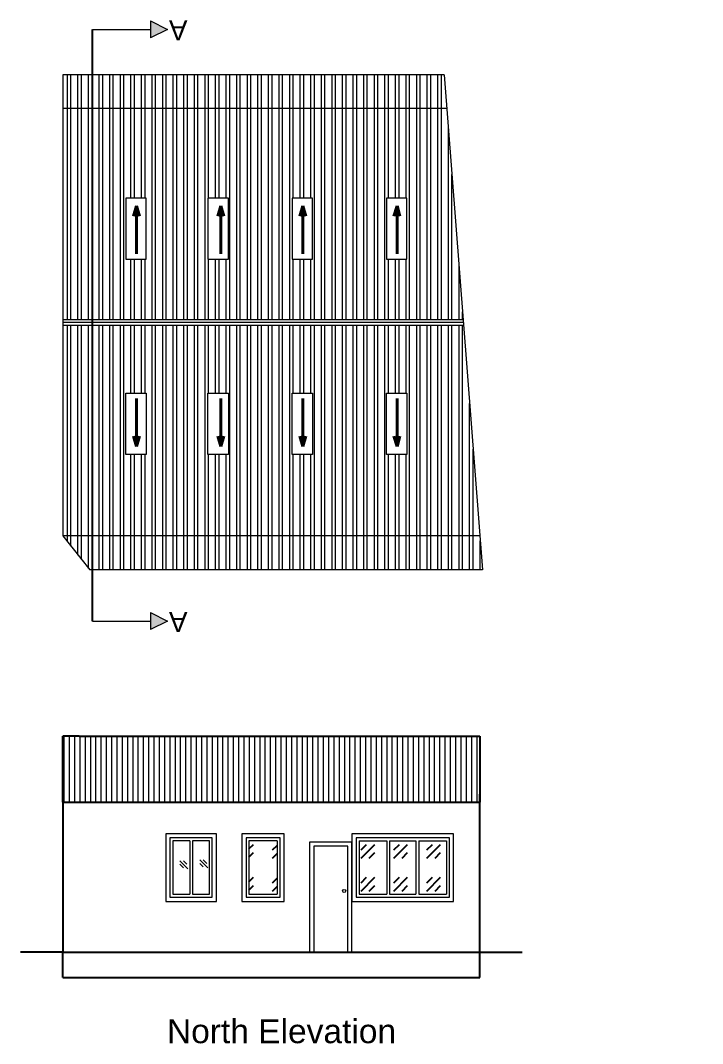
# Model space of a CAD drawing. Header units: inches. Extents: x 100101 to 119806, y -2288 to 8641.
# Drawn here: x 115718 to 116202, y 802 to 1527 of the extents above; entities that cross this region are included whole.
import ezdxf

# ---------------------------------------------------------------- set-up
doc = ezdxf.new("R2010")
doc.units = ezdxf.units.IN
doc.header["$LTSCALE"] = 0.5
doc.header["$MEASUREMENT"] = 0
for name, color, linetype, lineweight in [('DIM_LINE', 173, 'Continuous', 20), ('door', 202, 'Continuous', 5), ('steps', 253, 'Continuous', 20), ('Toilet', 7, 'Continuous', 25), ('WALL - A', 1, 'Continuous', 40)]:
    doc.layers.add(name, color=color, linetype=linetype, lineweight=lineweight)
doc.styles.get("Standard").update_dxf_attribs({"font": 'arial.ttf'})
pattern_1 = [(270, (229874.042, 4786.8156), (7.5, -9e-16), []), (270, (229871.542, 4784.3156), (7.5, -9e-16), [])]
pattern_2 = [(45, (1760.407, 0), (23.3345238, 0), [13.75, -19.25]), (45, (1766.24, 0), (23.3345238, 0), [5.5, -27.5]), (45, (1760.407, 5.834), (23.3345238, 0), [5.5, -27.5])]

msp = doc.modelspace()

# ---------------------------------------------------------------- hatches: boundary and pattern name
at = {"linetype": 'ByBlock', "lineweight": 5}
for points in [[(115822.48, 1520.88), (115810.48, 1526.88), (115810.48, 1514.88)], [(115822.48, 1101.4), (115810.48, 1107.4), (115810.48, 1095.4)]]:
    msp.add_hatch(color=7, dxfattribs=at).paths.add_polyline_path(points)
at = {"layer": 'DIM_LINE'}
h = msp.add_hatch(dxfattribs=at)
h.set_pattern_fill('ANSI32', color=256, scale=20, angle=225)
h.set_pattern_definition(pattern_1)
h.paths.add_polyline_path([(115748.29, 1464.79), (115769.32, 1464.79), (115769.32, 1488.79), (115748.29, 1488.79)])
h = msp.add_hatch(dxfattribs=at)
h.set_pattern_fill('ANSI32', color=256, scale=20, angle=225)
h.set_pattern_definition(pattern_1)
h.paths.add_polyline_path([(115769.32, 1464.79), (116020.45, 1464.79), (116018.6, 1488.79), (115769.32, 1488.79)])
h = msp.add_hatch(dxfattribs=at)
h.set_pattern_fill('ANSI32', color=256, scale=20, angle=225)
h.set_pattern_definition(pattern_1)
h.paths.add_polyline_path([(115748.29, 1315.29), (115769.32, 1315.29), (115769.32, 1464.79), (115748.29, 1464.79)])
h = msp.add_hatch(dxfattribs=at)
h.set_pattern_fill('ANSI32', color=256, scale=20, angle=225)
h.set_pattern_definition(pattern_1)
h.paths.add_polyline_path([(116031.96, 1315.29), (116020.45, 1464.79), (115769.32, 1464.79), (115769.32, 1315.29)])
h.paths.add_polyline_path([(115865.58, 1358.04), (115851.13, 1358.04), (115851.13, 1401.37), (115865.58, 1401.37)], flags=16)
h.paths.add_polyline_path([(115910.85, 1358.04), (115910.85, 1401.37), (115925.3, 1401.37), (115925.3, 1358.04)], flags=16)
h.paths.add_polyline_path([(115807.44, 1358.04), (115792.99, 1358.04), (115792.99, 1401.37), (115807.44, 1401.37)], flags=16)
h.paths.add_polyline_path([(115977.67, 1358.04), (115977.67, 1401.37), (115992.12, 1401.37), (115992.12, 1358.04)], flags=16)
h = msp.add_hatch(dxfattribs=at)
h.set_pattern_fill('ANSI32', color=256, scale=20, angle=225)
h.set_pattern_definition(pattern_1)
h.paths.add_polyline_path([(115748.29, 1161.79), (115769.32, 1161.79), (115769.32, 1311.29), (115748.29, 1311.29)])
h = msp.add_hatch(dxfattribs=at)
h.set_pattern_fill('ANSI32', color=256, scale=20, angle=225)
h.set_pattern_definition(pattern_1)
h.paths.add_polyline_path([(115769.32, 1161.79), (116043.78, 1161.79), (116032.27, 1311.29), (115769.32, 1311.29)])
h.paths.add_polyline_path([(115792.99, 1219.59), (115792.99, 1262.91), (115807.44, 1262.91), (115807.44, 1219.59)], flags=16)
h.paths.add_polyline_path([(115851.13, 1219.59), (115851.13, 1262.91), (115865.58, 1262.91), (115865.58, 1219.59)], flags=16)
h.paths.add_polyline_path([(115910.85, 1219.59), (115910.85, 1262.91), (115925.3, 1262.91), (115925.3, 1219.59)], flags=16)
h.paths.add_polyline_path([(115977.67, 1219.59), (115977.67, 1262.91), (115992.12, 1262.91), (115992.12, 1219.59)], flags=16)
h = msp.add_hatch(dxfattribs=at)
h.set_pattern_fill('ANSI32', color=256, scale=20, angle=225)
h.set_pattern_definition(pattern_1)
h.paths.add_polyline_path([(115767.32, 1137.79), (115769.32, 1137.79), (115769.32, 1161.79), (115748.29, 1161.79)])
h = msp.add_hatch(dxfattribs=at)
h.set_pattern_fill('ANSI32', color=256, scale=20, angle=225)
h.set_pattern_definition(pattern_1)
h.paths.add_polyline_path([(115769.32, 1137.79), (115915.29, 1137.79), (116045.63, 1137.79), (116043.78, 1161.79), (115769.32, 1161.79)])
at = {"layer": 'steps', "ltscale": 0.3}
h = msp.add_hatch(dxfattribs=at)
h.set_pattern_fill('ANSI31', scale=30, angle=45)
h.set_pattern_definition([(90, (1918.024, 0), (-3.75, 0), [])])
h.paths.add_polyline_path([(116043.78, 1019.92), (115748.29, 1019.92), (115748.29, 973.08), (116043.78, 973.08)])
h = msp.add_hatch(dxfattribs=at)
h.set_pattern_fill('ANSI31', scale=30, angle=45)
h.set_pattern_definition([(90, (2371.3157, 0), (-3.75, 0), [])])
h.paths.add_polyline_path([(116201.58, 1019.92), (116199.73, 1019.92), (116199.73, 973.08), (116201.58, 973.08)])
at = {"layer": 'Toilet'}
h = msp.add_hatch(dxfattribs=at)
h.set_pattern_fill('GOST_GLASS', color=256, scale=2.75)
h.set_pattern_definition([(45, (-168.955, 0), (23.3345238, 0), [13.75, -19.25]), (45, (-163.121, 0), (23.3345238, 0), [5.5, -27.5]), (45, (-168.955, 5.834), (23.3345238, 0), [5.5, -27.5])])
h.paths.add_polyline_path([(115900.19, 945.71), (115880.19, 945.71), (115880.19, 907.71), (115900.19, 907.71)])
h = msp.add_hatch(dxfattribs=at)
h.set_pattern_fill('GOST_GLASS', color=256, scale=2.75)
h.set_pattern_definition(pattern_2)
h.paths.add_polyline_path([(115977.86, 945.71), (115958.19, 945.71), (115958.19, 907.71), (115977.86, 907.71)])
h = msp.add_hatch(dxfattribs=at)
h.set_pattern_fill('GOST_GLASS', color=256, scale=2.75)
h.set_pattern_definition(pattern_2)
h.paths.add_polyline_path([(115998.52, 945.71), (115979.86, 945.71), (115979.86, 907.71), (115998.52, 907.71)])
h = msp.add_hatch(dxfattribs=at)
h.set_pattern_fill('GOST_GLASS', color=256, scale=2.75)
h.set_pattern_definition(pattern_2)
h.paths.add_polyline_path([(116020.19, 945.71), (116000.52, 945.71), (116000.52, 907.71), (116020.19, 907.71)])

# ---------------------------------------------------------------- linework, layer by layer
at = {"color": 7, "linetype": 'ByBlock', "lineweight": 5}
for p, q in [((115810.48, 1526.88), (115810.48, 1514.88)), ((115810.48, 1526.88), (115822.48, 1520.88)), ((115769.32, 1520.88), (115810.48, 1520.88)), ((115822.48, 1520.88), (115810.48, 1514.88)), ((115810.48, 1107.4), (115810.48, 1095.4)), ((115810.48, 1107.4), (115822.48, 1101.4)), ((115769.32, 1101.4), (115810.48, 1101.4)), ((115822.48, 1101.4), (115810.48, 1095.4))]:
    msp.add_line(p, q, dxfattribs=at)
at = {"layer": 'DIM_LINE'}
for points in [[(115807.44, 1401.37), (115792.99, 1401.37), (115792.99, 1358.04), (115807.44, 1358.04)], [(115925.3, 1401.37), (115910.85, 1401.37), (115910.85, 1358.04), (115925.3, 1358.04)], [(115992.12, 1401.37), (115977.67, 1401.37), (115977.67, 1358.04), (115992.12, 1358.04)], [(115807.44, 1219.59), (115792.99, 1219.59), (115792.99, 1262.91), (115807.44, 1262.91)], [(115925.3, 1219.59), (115910.85, 1219.59), (115910.85, 1262.91), (115925.3, 1262.91)], [(115992.12, 1219.59), (115977.67, 1219.59), (115977.67, 1262.91), (115992.12, 1262.91)]]:
    msp.add_lwpolyline(points, close=True, dxfattribs=at)
at = {"layer": 'door', "ltscale": 0.5}
for p, q in [((116018.6, 1488.79), (115748.29, 1488.79)), ((115748.29, 1488.79), (115748.29, 1161.79)), ((116018.6, 1488.79), (116045.63, 1137.79)), ((116020.45, 1464.79), (115748.29, 1464.79)), ((115748.29, 1315.29), (116031.96, 1315.29)), ((115748.29, 1313.29), (116032.11, 1313.29)), ((115748.29, 1311.29), (116032.27, 1311.29)), ((116043.78, 1161.79), (115748.29, 1161.79)), ((115748.29, 1161.79), (115767.32, 1137.79)), ((116045.63, 1137.79), (115767.32, 1137.79)), ((115838.19, 945.71), (115838.19, 907.71)), ((115840.19, 945.71), (115840.19, 907.71)), ((115900.19, 945.71), (115900.19, 907.71)), ((115958.19, 945.71), (115977.86, 945.71)), ((115958.19, 945.71), (115958.19, 907.71)), ((115977.86, 945.71), (115977.86, 907.71)), ((115979.86, 945.71), (115998.52, 945.71)), ((115979.86, 945.71), (115979.86, 907.71)), ((115998.52, 945.71), (115998.52, 907.71)), ((116000.52, 945.71), (116020.19, 945.71)), ((116000.52, 945.71), (116000.52, 907.71)), ((116020.19, 945.71), (116020.19, 907.71)), ((115831.22, 929.08), (115833.75, 926.61)), ((115831.27, 931.51), (115836.92, 925.87)), ((115833.71, 931.57), (115836.17, 929.04)), ((115845.28, 929.62), (115847.81, 927.15)), ((115845.33, 932.06), (115850.99, 926.41)), ((115847.77, 932.11), (115850.24, 929.58)), ((115958.19, 907.71), (115977.86, 907.71)), ((115979.86, 907.71), (115998.52, 907.71)), ((116000.52, 907.71), (116020.19, 907.71))]:
    msp.add_line(p, q, dxfattribs=at)
for points in [[(115865.58, 1401.37), (115851.13, 1401.37), (115851.13, 1358.04), (115865.58, 1358.04)], [(115992.12, 1401.37), (115977.67, 1401.37), (115977.67, 1358.04), (115992.12, 1358.04)], [(115865.58, 1219.59), (115851.13, 1219.59), (115851.13, 1262.91), (115865.58, 1262.91)], [(115992.12, 1219.59), (115977.67, 1219.59), (115977.67, 1262.91), (115992.12, 1262.91)], [(115821.19, 902.71), (115857.19, 902.71), (115857.19, 950.71), (115821.19, 950.71)], [(115875.19, 902.71), (115905.19, 902.71), (115905.19, 950.71), (115875.19, 950.71)], [(115953.19, 902.71), (116025.19, 902.71), (116025.19, 950.71), (115953.19, 950.71)], [(115824.19, 905.71), (115854.19, 905.71), (115854.19, 947.71), (115824.19, 947.71)], [(115878.19, 905.71), (115902.19, 905.71), (115902.19, 947.71), (115878.19, 947.71)], [(115956.19, 905.71), (116022.19, 905.71), (116022.19, 947.71), (115956.19, 947.71)]]:
    msp.add_lwpolyline(points, close=True, dxfattribs=at)
for points in [[(115838.19, 945.71), (115826.19, 945.71), (115826.19, 907.71), (115838.19, 907.71)], [(115840.19, 907.71), (115852.19, 907.71), (115852.19, 945.71), (115840.19, 945.71)], [(115900.19, 945.71), (115880.19, 945.71), (115880.19, 907.71), (115900.19, 907.71)]]:
    msp.add_lwpolyline(points, dxfattribs=at)
msp.add_circle((115947.67, 910.09), 1.12, dxfattribs=at)
at = {"layer": 'steps', "color": 7, "ltscale": 0.3}
for p, q in [((115923.19, 944.78), (115923.19, 866.78)), ((115953.19, 944.78), (115923.19, 944.78)), ((115953.19, 866.78), (115953.19, 944.78)), ((115926.19, 941.78), (115926.19, 866.78)), ((115950.19, 941.78), (115926.19, 941.78)), ((115950.19, 866.78), (115950.19, 941.78))]:
    msp.add_line(p, q, dxfattribs=at)
at = {"layer": 'Toilet'}
for p, q in [((115769.32, 1101.4), (115769.32, 1520.88)), ((115748.29, 973.08), (115748.29, 1019.92)), ((115759.95, 1019.92), (115748.29, 1019.92)), ((115759.95, 1019.92), (116043.78, 1019.92)), ((116043.78, 1019.92), (116043.78, 973.08)), ((115748.29, 973.08), (115748.29, 866.78)), ((115748.29, 973.08), (116043.78, 973.08)), ((116043.78, 866.78), (116043.78, 978.78)), ((115748.29, 866.78), (115718.29, 866.78)), ((115748.29, 866.78), (116043.78, 866.78)), ((115748.29, 848.78), (115748.29, 866.78)), ((116043.78, 866.78), (116073.78, 866.78)), ((116043.78, 848.78), (116043.78, 866.78)), ((115748.29, 848.78), (116043.78, 848.78))]:
    msp.add_line(p, q, dxfattribs=at)
at = {"layer": 'WALL - A'}
for p, q in [((115800.41, 1395.78), (115798.28, 1388.48)), ((115800.41, 1361.8), (115800.41, 1395.78)), ((115800.41, 1395.78), (115802.53, 1388.48)), ((115860.29, 1395.78), (115858.17, 1388.48)), ((115860.29, 1361.8), (115860.29, 1395.78)), ((115860.29, 1395.78), (115862.42, 1388.48)), ((115918.27, 1395.78), (115916.14, 1388.48)), ((115918.27, 1361.8), (115918.27, 1395.78)), ((115918.27, 1395.78), (115920.39, 1388.48)), ((115985.09, 1395.78), (115982.96, 1388.48)), ((115985.09, 1361.8), (115985.09, 1395.78)), ((115985.09, 1395.78), (115987.21, 1388.48)), ((115800.41, 1259.15), (115800.41, 1225.17)), ((115860.29, 1259.15), (115860.29, 1225.17)), ((115918.27, 1259.15), (115918.27, 1225.17)), ((115985.09, 1259.15), (115985.09, 1225.17)), ((115800.41, 1225.17), (115798.28, 1232.47)), ((115800.41, 1225.17), (115802.53, 1232.47)), ((115860.29, 1225.17), (115858.17, 1232.47)), ((115860.29, 1225.17), (115862.42, 1232.47)), ((115918.27, 1225.17), (115916.14, 1232.47)), ((115918.27, 1225.17), (115920.39, 1232.47)), ((115985.09, 1225.17), (115982.96, 1232.47)), ((115985.09, 1225.17), (115987.21, 1232.47))]:
    msp.add_line(p, q, dxfattribs=at)

# ---------------------------------------------------------------- texts
at = {"color": 7, "linetype": 'ByBlock', "lineweight": 5, "char_height": 14, "width": 26.5803, "attachment_point": 1, "rotation": 180}
for insert in [(115836.59, 1513.26), (115836.59, 1093.78)]:
    msp.add_mtext('A', dxfattribs=dict(at, insert=insert))
at = {"color": 7, "linetype": 'ByBlock', "lineweight": 5, "insert": (115903.27, 815.55), "char_height": 6, "width": 195.2975, "attachment_point": 5}
msp.add_mtext('{\\fArial CE|b0|i0|c238|p34;\\P\\fArial CE|b0|i0|c0|p34;\\H2.8333x;North\\fArial CE|b0|i0|c238|p34; El\\fArial CE|b0|i0|c0|p34;e\\fArial CE|b0|i0|c238|p34;vation}', dxfattribs=at)

doc.saveas('drawing.dxf')
